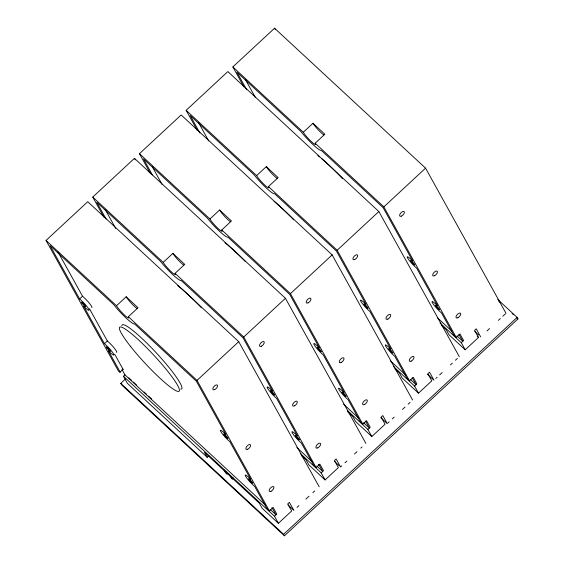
<?xml version="1.0" encoding="UTF-8"?>
<svg xmlns="http://www.w3.org/2000/svg" width="564" height="564" viewBox="0 0 564 564"><rect width="100%" height="100%" fill="white"/><g stroke="black" fill="none" stroke-linecap="round" stroke-linejoin="round"><path stroke-width="0.85" d="M114.661 354.178L123.03 369.272L120.111 371.979A2.89 0.395 47.1 0 1 118.412 370.992L46.044 240.44L87.744 201.708L238.734 341.664L319.182 486.788M103.818 217.027L92.75 197.062L134.451 158.336L285.44 298.286L365.888 443.41M150.517 173.656L139.449 153.683L181.157 114.957L332.147 254.907L412.594 400.031M197.224 130.277L186.155 110.304L227.856 71.579L378.853 211.528L459.293 356.659M243.93 86.898L232.862 66.933L274.562 28.2L425.559 168.15L506 313.281M120.111 371.979L108.401 350.857A8.615 1.17 47.1 0 0 113.512 353.847A8.615 1.17 47.1 0 0 104.41 343.666L83.592 306.111A8.615 1.17 47.1 0 0 88.71 309.1A8.615 1.17 47.1 0 0 79.609 298.92L82.527 296.206L58.057 252.059M116.508 305.751L126.181 296.77L138.025 307.74L128.345 316.728A9.193 1.255 47.1 0 1 124.644 315.234A9.193 1.255 47.1 0 1 116.508 305.751L46.044 240.44M163.215 262.373L172.887 253.391L184.731 264.368L175.052 273.35A9.193 1.255 47.1 0 1 171.35 271.855A9.193 1.255 47.1 0 1 163.215 262.373L92.75 197.062M209.914 218.994L219.593 210.012L231.43 220.989L221.758 229.971A9.193 1.255 47.1 0 1 218.049 228.483A9.193 1.255 47.1 0 1 209.914 218.994L139.449 153.683M256.62 175.615L266.293 166.634L278.137 177.611L268.464 186.592A9.193 1.255 47.1 0 1 264.756 185.105A9.193 1.255 47.1 0 1 256.62 175.615L186.155 110.304M303.326 132.244L312.999 123.255L324.843 134.232L315.17 143.221A9.193 1.255 47.1 0 1 311.462 141.726A9.193 1.255 47.1 0 1 303.326 132.244L232.862 66.933M104.41 343.666L107.329 340.952L89.486 308.762M208.863 455.754L207.199 457.305L127.408 383.351L123.474 376.259L124.975 374.863L122.141 369.744M497.744 299.449L517.125 317.412L517.956 318.914L284.432 535.8L121.598 384.874L120.767 383.372L125.278 379.177M293.83 510.335L289.395 502.348L287.732 503.899L291.659 510.984L278.397 523.3L274.471 516.215L276.804 514.044L273.159 507.459L269.402 510.949L197.033 380.39L238.734 341.664M341.798 465.779L340.529 466.957L336.102 458.969L334.438 460.52L338.365 467.612L325.104 479.929L321.177 472.836L323.51 470.665L319.858 464.087L316.108 467.57L243.74 337.018L285.44 298.286M387.235 423.585L382.808 415.59L381.137 417.141L385.071 424.234L371.81 436.55L367.876 429.458L370.217 427.286L366.565 420.709L362.814 424.191L290.446 293.64L332.147 254.907M433.942 380.206L429.514 372.212L427.843 373.763L431.777 380.855L418.516 393.171L414.582 386.079L416.923 383.908L413.271 377.33L409.52 380.813L337.152 250.261L378.853 211.528M480.648 336.828L476.22 328.833L474.55 330.384L478.483 337.476L465.222 349.793L461.289 342.7L463.622 340.536L459.977 333.951L456.227 337.434L383.858 206.882L425.559 168.15M229.64 475.522L232.305 479.033L233.418 478.004M296.995 507.396L298.899 505.626M305.871 499.154L309.037 496.207M312.844 492.675L314.747 490.913M344.971 462.84L346.874 461.07M354.474 454.006L357.012 451.651M360.819 448.119L362.081 446.942M387.87 422.993L389.139 421.816M392.311 418.876L394.208 417.106M402.449 409.45L404.987 407.095M408.153 404.155L410.056 402.386M435.845 378.437L437.114 377.26M439.645 374.905L442.183 372.55M450.424 364.901L452.321 363.131M455.493 360.192L457.397 358.422M486.986 330.941L489.524 328.586M498.393 320.345L500.296 318.575M502.834 316.221L505.365 313.866M284.432 535.8L283.6 534.298L517.125 317.412M498.569 300.943L500.508 302.741M512.14 313.521L513.437 314.719M516.666 317.715L517.956 318.914M315.17 143.221L383.858 206.882M474.839 331.442L478.709 335.03M477.193 336.278L478.483 337.476M437.622 317.983L451.82 331.138M456.981 335.925L462.79 341.305L459.145 334.727A2.89 0.395 47.1 0 1 458.884 334.501M439.998 322.968L461.289 342.7M441.647 325.513L446.166 329.707L448.937 334.699L465.222 349.793M268.464 186.592L337.152 250.261M427.491 374.221L433.3 379.607M390.274 360.763L405.763 375.116M410.282 379.304L416.084 384.683L412.439 378.106A2.89 0.395 47.1 0 1 412.178 377.88M393.291 366.339L414.582 386.079M394.941 368.891L399.46 373.086L402.231 378.077L418.516 393.171M221.758 229.971L290.446 293.64M380.785 417.6L386.594 422.986M343.568 404.141L358.408 417.896M363.576 422.683L369.378 428.062L365.733 421.484A2.89 0.395 47.1 0 1 365.19 421.005M347.234 410.317L367.876 429.458M347.586 411.671L352.761 416.465L355.524 421.456L371.81 436.55M175.052 273.35L243.74 337.018M334.727 461.578L339.239 465.765M296.861 447.52L312.35 461.874M316.869 466.054L322.678 471.441L319.027 464.856A2.89 0.395 47.1 0 1 318.484 464.384M300.527 453.696L321.177 472.836M301.528 455.649L306.055 459.836L308.818 464.835L325.104 479.929M128.345 316.728L197.033 380.39M288.021 504.956L293.181 509.736M128.874 377.887L131.405 380.235M133.308 381.997L136.474 384.93M144.081 391.98L146.612 394.328M148.515 396.09L151.681 399.023M124.975 374.863L265.644 505.245M270.163 509.433L275.972 514.819L272.32 508.234A2.89 0.395 47.1 0 1 271.785 507.755M123.474 376.259L274.471 516.215M278.397 523.3L262.119 508.213L259.348 503.215L204.429 452.314L207.199 457.305M120.767 383.372L283.6 534.298M274.562 28.2L275.415 29.737M245.298 79.305L255.421 97.579M246.595 89.627L236.894 72.121L300.549 131.123A18.668 2.545 47.1 0 0 321.268 150.327L383.146 207.686L412.686 260.97A8.615 1.17 47.1 0 0 407.575 257.981A8.615 1.17 47.1 0 0 416.669 268.161L437.488 305.716A8.615 1.17 47.1 0 0 432.376 302.727A8.615 1.17 47.1 0 0 441.478 312.907L453.181 334.029A2.89 0.395 47.1 0 0 456.227 337.434M198.591 122.684L208.715 140.951M199.889 133.005L190.188 115.5L253.842 174.502A18.668 2.545 47.1 0 0 274.562 193.706L336.44 251.065L365.98 304.349A8.615 1.17 47.1 0 0 360.868 301.359A8.615 1.17 47.1 0 0 369.97 311.539L390.781 349.095A8.615 1.17 47.1 0 0 385.67 346.106A8.615 1.17 47.1 0 0 394.772 356.286L406.482 377.408A2.89 0.395 47.1 0 0 409.52 380.813M152.308 166.824L162.016 184.329M152.343 174.861L143.482 158.879L207.136 217.873A18.668 2.545 47.1 0 0 227.863 237.084L289.741 294.436L319.273 347.727A8.615 1.17 47.1 0 0 314.162 344.738A8.615 1.17 47.1 0 0 323.264 354.918L344.082 392.474A8.615 1.17 47.1 0 0 338.964 389.484A8.615 1.17 47.1 0 0 348.066 399.664L359.776 420.786A2.89 0.395 47.1 0 0 362.814 424.191M134.451 158.336L135.297 159.866M105.179 209.441L115.733 228.469M106.06 219.001L96.775 202.257L160.43 261.252A18.668 2.545 47.1 0 0 181.157 280.463L243.035 337.815L272.567 391.106A8.615 1.17 47.1 0 0 267.456 388.11A8.615 1.17 47.1 0 0 276.557 398.297L297.376 435.852A8.615 1.17 47.1 0 0 292.265 432.856A8.615 1.17 47.1 0 0 301.359 443.043L313.069 464.165A2.89 0.395 47.1 0 0 316.108 467.57M230.725 476.178L232.305 479.033M225.544 471.377L227.13 474.232L225.649 472.858L224.063 470.002M79.609 298.92L50.069 245.629L113.724 304.63A18.668 2.545 47.1 0 0 134.451 323.842L196.328 381.194L225.868 434.477A8.615 1.17 47.1 0 0 220.75 431.488A8.615 1.17 47.1 0 0 229.851 441.668L250.67 479.224A8.615 1.17 47.1 0 0 245.559 476.235A8.615 1.17 47.1 0 0 254.653 486.415L266.363 507.544A2.89 0.395 47.1 0 0 269.402 510.949M230.394 221.701A9.193 1.255 47.1 0 1 219.593 210.012M225.008 242.753A43.661 5.943 47.1 0 1 245.255 261.414M317.849 155.558A43.661 5.943 47.1 0 1 319.605 156.926M321.48 158.449A43.661 5.943 47.1 0 1 342.581 178.788M323.799 134.951A9.193 1.255 47.1 0 1 312.999 123.255M177.738 285.694A43.661 5.943 47.1 0 1 201.355 307.725M183.688 265.08A9.193 1.255 47.1 0 1 172.887 253.391M274.139 201.306A43.661 5.943 47.1 0 1 293.64 219.791M277.093 178.323A9.193 1.255 47.1 0 1 266.293 166.634M121.887 325.682A43.661 5.943 47.1 0 1 156.32 352.895A43.661 5.943 47.1 0 1 180.79 389.125M136.982 308.459A9.193 1.255 47.1 0 1 126.181 296.77M82.527 296.206A8.615 1.17 47.1 0 1 89.394 303.263A8.615 1.17 47.1 0 1 91.805 307.606M123.03 369.272A2.89 0.395 47.1 0 1 122.191 369.096M107.329 340.952A8.615 1.17 47.1 0 1 114.196 348.009A8.615 1.17 47.1 0 1 116.607 352.352M317.913 348.538A3.102 0.423 47.1 0 0 321.374 351.746A3.102 0.423 47.1 0 0 318.526 348.122A3.102 0.423 47.1 0 0 317.913 348.538M341.164 362.462A3.102 1.48 -47.2 0 0 343.892 358.154A3.102 1.48 -47.2 0 0 339.866 360.121A3.102 1.48 -47.2 0 0 341.164 362.462M342.715 393.284A3.102 0.423 47.1 0 0 346.176 396.492A3.102 0.423 47.1 0 0 343.328 392.868A3.102 0.423 47.1 0 0 342.715 393.284M364.471 404.508A3.102 1.48 -47.2 0 0 367.206 400.2A3.102 1.48 -47.2 0 0 363.181 402.174A3.102 1.48 -47.2 0 0 364.471 404.508M308.113 302.833A3.102 1.48 -47.2 0 0 310.842 298.525A3.102 1.48 -47.2 0 0 306.816 300.492A3.102 1.48 -47.2 0 0 308.113 302.833M411.325 261.781A3.102 0.423 47.1 0 0 414.787 264.988A3.102 0.423 47.1 0 0 411.931 261.365A3.102 0.423 47.1 0 0 411.325 261.781M434.576 275.704A3.102 1.48 -47.2 0 0 437.304 271.397A3.102 1.48 -47.2 0 0 433.279 273.371A3.102 1.48 -47.2 0 0 434.576 275.704M436.127 306.527A3.102 0.423 47.1 0 0 439.589 309.735A3.102 0.423 47.1 0 0 436.733 306.111A3.102 0.423 47.1 0 0 436.127 306.527M457.883 317.751A3.102 1.48 -47.2 0 0 460.612 313.45A3.102 1.48 -47.2 0 0 456.586 315.417A3.102 1.48 -47.2 0 0 457.883 317.751M401.519 216.075A3.102 1.48 -47.2 0 0 404.254 211.768A3.102 1.48 -47.2 0 0 400.228 213.742A3.102 1.48 -47.2 0 0 401.519 216.075M271.206 391.917A3.102 0.423 47.1 0 0 274.668 395.124A3.102 0.423 47.1 0 0 271.82 391.501A3.102 0.423 47.1 0 0 271.206 391.917M294.457 405.833A3.102 1.48 -47.2 0 0 297.193 401.533A3.102 1.48 -47.2 0 0 293.167 403.5A3.102 1.48 -47.2 0 0 294.457 405.833M296.008 436.663A3.102 0.423 47.1 0 0 299.47 439.871A3.102 0.423 47.1 0 0 296.622 436.247A3.102 0.423 47.1 0 0 296.008 436.663M317.765 447.886A3.102 1.48 -47.2 0 0 320.5 443.579A3.102 1.48 -47.2 0 0 316.474 445.553A3.102 1.48 -47.2 0 0 317.765 447.886M261.407 346.204A3.102 1.48 -47.2 0 0 264.135 341.904A3.102 1.48 -47.2 0 0 260.11 343.871A3.102 1.48 -47.2 0 0 261.407 346.204M364.619 305.159A3.102 0.423 47.1 0 0 368.08 308.367A3.102 0.423 47.1 0 0 365.225 304.743A3.102 0.423 47.1 0 0 364.619 305.159M387.87 319.083A3.102 1.48 -47.2 0 0 390.598 314.775A3.102 1.48 -47.2 0 0 386.573 316.742A3.102 1.48 -47.2 0 0 387.87 319.083M389.421 349.906A3.102 0.423 47.1 0 0 392.882 353.113A3.102 0.423 47.1 0 0 390.034 349.49A3.102 0.423 47.1 0 0 389.421 349.906M411.177 361.129A3.102 1.48 -47.2 0 0 413.906 356.829A3.102 1.48 -47.2 0 0 409.88 358.796A3.102 1.48 -47.2 0 0 411.177 361.129M354.819 259.454A3.102 1.48 -47.2 0 0 357.548 255.147A3.102 1.48 -47.2 0 0 353.522 257.113A3.102 1.48 -47.2 0 0 354.819 259.454M224.5 435.295A3.102 0.423 47.1 0 0 227.962 438.503A3.102 0.423 47.1 0 0 225.114 434.872A3.102 0.423 47.1 0 0 224.5 435.295M247.751 449.212A3.102 1.48 -47.2 0 0 250.487 444.911A3.102 1.48 -47.2 0 0 246.461 446.878A3.102 1.48 -47.2 0 0 247.751 449.212M107.047 348.185A3.102 0.423 47.1 0 0 110.509 351.393A3.102 0.423 47.1 0 0 107.653 347.762A3.102 0.423 47.1 0 0 107.047 348.185M82.245 303.439A3.102 0.423 47.1 0 0 85.707 306.647A3.102 0.423 47.1 0 0 82.852 303.016A3.102 0.423 47.1 0 0 82.245 303.439M130.742 346.663A43.661 5.943 47.1 0 0 179.112 391.204A43.661 5.943 47.1 0 0 138.377 339.754A43.661 5.943 47.1 0 0 130.742 346.663M249.309 480.042A3.102 0.423 47.1 0 0 252.771 483.249A3.102 0.423 47.1 0 0 249.915 479.619A3.102 0.423 47.1 0 0 249.309 480.042M271.065 491.265A3.102 1.48 -47.2 0 0 273.794 486.958A3.102 1.48 -47.2 0 0 269.768 488.925A3.102 1.48 -47.2 0 0 271.065 491.265M214.701 389.583A3.102 1.48 -47.2 0 0 217.429 385.282A3.102 1.48 -47.2 0 0 213.411 387.249A3.102 1.48 -47.2 0 0 214.701 389.583"/></g></svg>
